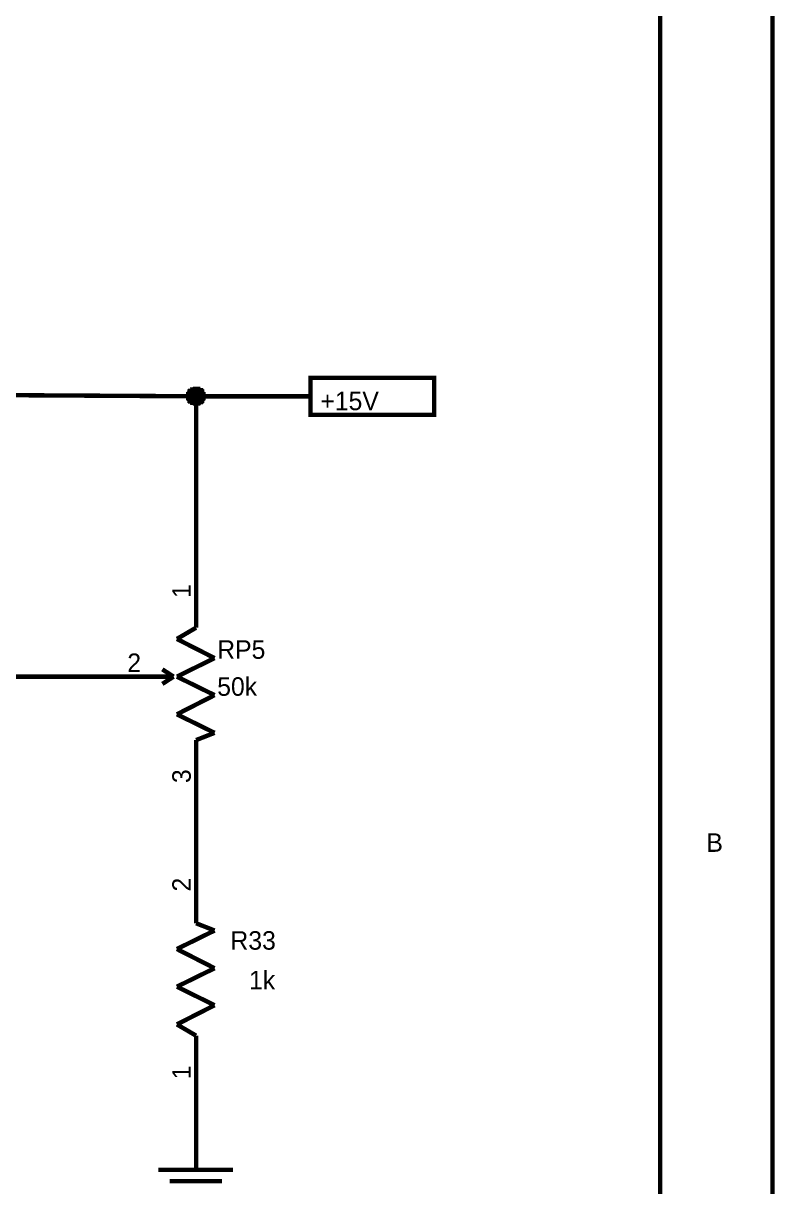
# Model space of a CAD drawing. Header units: millimetres. Extents: x 0 to 800, y 0 to 567.
# Drawn here: x 749.3 to 800.2, y 330.3 to 409.1 of the extents above; entities that cross this region are included whole.
import ezdxf

# ---------------------------------------------------------------- set-up
doc = ezdxf.new("R2010")
doc.units = ezdxf.units.MM
doc.layers.add('Sheet', color=255, linetype='Continuous')

msp = doc.modelspace()

# ---------------------------------------------------------------- linework, layer by layer
at = {"layer": 'Sheet'}
for points, const_width in [([(0, 566.375), (800.1, 566.375), (800.1, 0), (0, 0), (0, 566.375)], 0.3), ([(0, 566.375), (0, 0), (800.1, 0), (800.1, 566.375), (0, 566.375), (0, 566.375)], 0.0991), ([(7.661, 558.76), (792.484, 558.76), (792.484, 7.616), (7.661, 7.616), (7.661, 558.76)], 0.3), ([(7.661, 558.76), (7.661, 7.616), (792.484, 7.616), (792.484, 558.76), (7.661, 558.76), (7.661, 558.76)], 0.0991), ([(768.786, 382.616), (768.786, 385.124), (777.163, 385.124), (777.163, 382.616), (768.786, 382.616)], 0.3), ([(768.786, 385.124), (768.786, 382.616), (777.163, 382.616), (777.163, 385.124), (768.786, 385.124), (768.786, 385.124)], 0.0991)]:
    msp.add_lwpolyline(points, close=True, dxfattribs=dict(at, const_width=const_width))
for points, const_width in [([(746.028, 383.96), (761.036, 383.87), (761.036, 373.253)], 0.3), ([(760.498, 383.87), (760.498, 383.915), (760.498, 383.915), (760.498, 383.96), (760.498, 383.96), (760.498, 384.004), (760.543, 384.004), (760.543, 384.049), (760.543, 384.049), (760.543, 384.094), (760.543, 384.094), (760.588, 384.139), (760.588, 384.139), (760.588, 384.184), (760.633, 384.184), (760.633, 384.184), (760.633, 384.228), (760.677, 384.228), (760.677, 384.228), (760.722, 384.273), (760.722, 384.273), (760.767, 384.273), (760.767, 384.318), (760.812, 384.318), (760.812, 384.318), (760.857, 384.318), (760.857, 384.318), (760.901, 384.363), (760.901, 384.363), (760.946, 384.363), (760.991, 384.363), (760.991, 384.363), (761.036, 384.363)], 0.3), ([(760.498, 383.87), (760.498, 383.915), (760.498, 383.915), (760.498, 383.96), (760.498, 383.96), (760.498, 384.004), (760.543, 384.004), (760.543, 384.049), (760.543, 384.049), (760.543, 384.094), (760.543, 384.094), (760.588, 384.139), (760.588, 384.139), (760.588, 384.184), (760.633, 384.184), (760.633, 384.184), (760.633, 384.228), (760.677, 384.228), (760.677, 384.228), (760.722, 384.273), (760.722, 384.273), (760.767, 384.273), (760.767, 384.318), (760.812, 384.318), (760.812, 384.318), (760.857, 384.318), (760.857, 384.318), (760.901, 384.363), (760.901, 384.363), (760.946, 384.363), (760.991, 384.363), (760.991, 384.363), (761.036, 384.363)], 0.3), ([(760.498, 383.87), (760.498, 383.915), (760.498, 383.915), (760.498, 383.96), (760.498, 383.96), (760.498, 384.004), (760.543, 384.004), (760.543, 384.049), (760.543, 384.049), (760.543, 384.094), (760.543, 384.094), (760.588, 384.139), (760.588, 384.139), (760.588, 384.184), (760.633, 384.184), (760.633, 384.184), (760.633, 384.228), (760.677, 384.228), (760.677, 384.228), (760.722, 384.273), (760.722, 384.273), (760.767, 384.273), (760.767, 384.318), (760.812, 384.318), (760.812, 384.318), (760.857, 384.318), (760.857, 384.318), (760.901, 384.363), (760.901, 384.363), (760.946, 384.363), (760.991, 384.363), (760.991, 384.363), (761.036, 384.363)], 0.3), ([(760.498, 383.87), (760.498, 383.915), (760.498, 383.915), (760.498, 383.96), (760.498, 383.96), (760.498, 384.004), (760.543, 384.004), (760.543, 384.049), (760.543, 384.049), (760.543, 384.094), (760.543, 384.094), (760.588, 384.139), (760.588, 384.139), (760.588, 384.184), (760.633, 384.184), (760.633, 384.184), (760.633, 384.228), (760.677, 384.228), (760.677, 384.228), (760.722, 384.273), (760.722, 384.273), (760.767, 384.273), (760.767, 384.318), (760.812, 384.318), (760.812, 384.318), (760.857, 384.318), (760.857, 384.318), (760.901, 384.363), (760.901, 384.363), (760.946, 384.363), (760.991, 384.363), (760.991, 384.363), (761.036, 384.363)], 0.3), ([(761.036, 383.377), (760.991, 383.377), (760.991, 383.377), (760.946, 383.377), (760.901, 383.377), (760.901, 383.377), (760.857, 383.422), (760.857, 383.422), (760.812, 383.422), (760.812, 383.422), (760.767, 383.422), (760.767, 383.467), (760.722, 383.467), (760.722, 383.467), (760.677, 383.512), (760.677, 383.512), (760.633, 383.512), (760.633, 383.556), (760.633, 383.556), (760.588, 383.556), (760.588, 383.601), (760.588, 383.601), (760.543, 383.646), (760.543, 383.646), (760.543, 383.691), (760.543, 383.691), (760.543, 383.736), (760.498, 383.736), (760.498, 383.78), (760.498, 383.78), (760.498, 383.825), (760.498, 383.825), (760.498, 383.87)], 0.3), ([(760.498, 383.87), (760.498, 383.87)], 0.3), ([(761.036, 383.377), (760.991, 383.377), (760.991, 383.377), (760.946, 383.377), (760.901, 383.377), (760.901, 383.377), (760.857, 383.422), (760.857, 383.422), (760.812, 383.422), (760.812, 383.422), (760.767, 383.422), (760.767, 383.467), (760.722, 383.467), (760.722, 383.467), (760.677, 383.512), (760.677, 383.512), (760.633, 383.512), (760.633, 383.556), (760.633, 383.556), (760.588, 383.556), (760.588, 383.601), (760.588, 383.601), (760.543, 383.646), (760.543, 383.646), (760.543, 383.691), (760.543, 383.691), (760.543, 383.736), (760.498, 383.736), (760.498, 383.78), (760.498, 383.78), (760.498, 383.825), (760.498, 383.825), (760.498, 383.87)], 0.3), ([(760.498, 383.87), (760.498, 383.87)], 0.3), ([(761.036, 383.377), (760.991, 383.377), (760.991, 383.377), (760.946, 383.377), (760.901, 383.377), (760.901, 383.377), (760.857, 383.422), (760.857, 383.422), (760.812, 383.422), (760.812, 383.422), (760.767, 383.422), (760.767, 383.467), (760.722, 383.467), (760.722, 383.467), (760.677, 383.512), (760.677, 383.512), (760.633, 383.512), (760.633, 383.556), (760.633, 383.556), (760.588, 383.556), (760.588, 383.601), (760.588, 383.601), (760.543, 383.646), (760.543, 383.646), (760.543, 383.691), (760.543, 383.691), (760.543, 383.736), (760.498, 383.736), (760.498, 383.78), (760.498, 383.78), (760.498, 383.825), (760.498, 383.825), (760.498, 383.87)], 0.3), ([(760.498, 383.87), (760.498, 383.87)], 0.3), ([(761.036, 383.377), (760.991, 383.377), (760.991, 383.377), (760.946, 383.377), (760.901, 383.377), (760.901, 383.377), (760.857, 383.422), (760.857, 383.422), (760.812, 383.422), (760.812, 383.422), (760.767, 383.422), (760.767, 383.467), (760.722, 383.467), (760.722, 383.467), (760.677, 383.512), (760.677, 383.512), (760.633, 383.512), (760.633, 383.556), (760.633, 383.556), (760.588, 383.556), (760.588, 383.601), (760.588, 383.601), (760.543, 383.646), (760.543, 383.646), (760.543, 383.691), (760.543, 383.691), (760.543, 383.736), (760.498, 383.736), (760.498, 383.78), (760.498, 383.78), (760.498, 383.825), (760.498, 383.825), (760.498, 383.87)], 0.3), ([(760.498, 383.87), (760.498, 383.87)], 0.3), ([(760.498, 383.87), (760.498, 383.915), (760.498, 383.915), (760.498, 383.96), (760.498, 383.96), (760.498, 384.004), (760.543, 384.004), (760.543, 384.049), (760.543, 384.049), (760.543, 384.094), (760.543, 384.094), (760.588, 384.139), (760.588, 384.139), (760.588, 384.184), (760.633, 384.184), (760.633, 384.184), (760.633, 384.228), (760.677, 384.228), (760.677, 384.228), (760.722, 384.273), (760.722, 384.273), (760.767, 384.273), (760.767, 384.318), (760.812, 384.318), (760.812, 384.318), (760.857, 384.318), (760.857, 384.318), (760.901, 384.363), (760.901, 384.363), (760.946, 384.363), (760.991, 384.363), (760.991, 384.363), (761.036, 384.363)], 0.0991), ([(760.498, 383.87), (760.498, 383.915), (760.498, 383.915), (760.498, 383.96), (760.498, 383.96), (760.498, 384.004), (760.543, 384.004), (760.543, 384.049), (760.543, 384.049), (760.543, 384.094), (760.543, 384.094), (760.588, 384.139), (760.588, 384.139), (760.588, 384.184), (760.633, 384.184), (760.633, 384.184), (760.633, 384.228), (760.677, 384.228), (760.677, 384.228), (760.722, 384.273), (760.722, 384.273), (760.767, 384.273), (760.767, 384.318), (760.812, 384.318), (760.812, 384.318), (760.857, 384.318), (760.857, 384.318), (760.901, 384.363), (760.901, 384.363), (760.946, 384.363), (760.991, 384.363), (760.991, 384.363), (761.036, 384.363)], 0.0991), ([(760.498, 383.87), (760.498, 383.915), (760.498, 383.915), (760.498, 383.96), (760.498, 383.96), (760.498, 384.004), (760.543, 384.004), (760.543, 384.049), (760.543, 384.049), (760.543, 384.094), (760.543, 384.094), (760.588, 384.139), (760.588, 384.139), (760.588, 384.184), (760.633, 384.184), (760.633, 384.184), (760.633, 384.228), (760.677, 384.228), (760.677, 384.228), (760.722, 384.273), (760.722, 384.273), (760.767, 384.273), (760.767, 384.318), (760.812, 384.318), (760.812, 384.318), (760.857, 384.318), (760.857, 384.318), (760.901, 384.363), (760.901, 384.363), (760.946, 384.363), (760.991, 384.363), (760.991, 384.363), (761.036, 384.363)], 0.0991), ([(760.498, 383.87), (760.498, 383.915), (760.498, 383.915), (760.498, 383.96), (760.498, 383.96), (760.498, 384.004), (760.543, 384.004), (760.543, 384.049), (760.543, 384.049), (760.543, 384.094), (760.543, 384.094), (760.588, 384.139), (760.588, 384.139), (760.588, 384.184), (760.633, 384.184), (760.633, 384.184), (760.633, 384.228), (760.677, 384.228), (760.677, 384.228), (760.722, 384.273), (760.722, 384.273), (760.767, 384.273), (760.767, 384.318), (760.812, 384.318), (760.812, 384.318), (760.857, 384.318), (760.857, 384.318), (760.901, 384.363), (760.901, 384.363), (760.946, 384.363), (760.991, 384.363), (760.991, 384.363), (761.036, 384.363)], 0.0991), ([(761.036, 383.377), (760.991, 383.377), (760.991, 383.377), (760.946, 383.377), (760.901, 383.377), (760.901, 383.377), (760.857, 383.422), (760.857, 383.422), (760.812, 383.422), (760.812, 383.422), (760.767, 383.422), (760.767, 383.467), (760.722, 383.467), (760.722, 383.467), (760.677, 383.512), (760.677, 383.512), (760.633, 383.512), (760.633, 383.556), (760.633, 383.556), (760.588, 383.556), (760.588, 383.601), (760.588, 383.601), (760.543, 383.646), (760.543, 383.646), (760.543, 383.691), (760.543, 383.691), (760.543, 383.736), (760.498, 383.736), (760.498, 383.78), (760.498, 383.78), (760.498, 383.825), (760.498, 383.825), (760.498, 383.87)], 0.0991), ([(760.498, 383.87), (760.498, 383.87)], 0.0991), ([(761.036, 383.377), (760.991, 383.377), (760.991, 383.377), (760.946, 383.377), (760.901, 383.377), (760.901, 383.377), (760.857, 383.422), (760.857, 383.422), (760.812, 383.422), (760.812, 383.422), (760.767, 383.422), (760.767, 383.467), (760.722, 383.467), (760.722, 383.467), (760.677, 383.512), (760.677, 383.512), (760.633, 383.512), (760.633, 383.556), (760.633, 383.556), (760.588, 383.556), (760.588, 383.601), (760.588, 383.601), (760.543, 383.646), (760.543, 383.646), (760.543, 383.691), (760.543, 383.691), (760.543, 383.736), (760.498, 383.736), (760.498, 383.78), (760.498, 383.78), (760.498, 383.825), (760.498, 383.825), (760.498, 383.87)], 0.0991), ([(760.498, 383.87), (760.498, 383.87)], 0.0991), ([(761.036, 383.377), (760.991, 383.377), (760.991, 383.377), (760.946, 383.377), (760.901, 383.377), (760.901, 383.377), (760.857, 383.422), (760.857, 383.422), (760.812, 383.422), (760.812, 383.422), (760.767, 383.422), (760.767, 383.467), (760.722, 383.467), (760.722, 383.467), (760.677, 383.512), (760.677, 383.512), (760.633, 383.512), (760.633, 383.556), (760.633, 383.556), (760.588, 383.556), (760.588, 383.601), (760.588, 383.601), (760.543, 383.646), (760.543, 383.646), (760.543, 383.691), (760.543, 383.691), (760.543, 383.736), (760.498, 383.736), (760.498, 383.78), (760.498, 383.78), (760.498, 383.825), (760.498, 383.825), (760.498, 383.87)], 0.0991), ([(760.498, 383.87), (760.498, 383.87)], 0.0991), ([(761.036, 383.377), (760.991, 383.377), (760.991, 383.377), (760.946, 383.377), (760.901, 383.377), (760.901, 383.377), (760.857, 383.422), (760.857, 383.422), (760.812, 383.422), (760.812, 383.422), (760.767, 383.422), (760.767, 383.467), (760.722, 383.467), (760.722, 383.467), (760.677, 383.512), (760.677, 383.512), (760.633, 383.512), (760.633, 383.556), (760.633, 383.556), (760.588, 383.556), (760.588, 383.601), (760.588, 383.601), (760.543, 383.646), (760.543, 383.646), (760.543, 383.691), (760.543, 383.691), (760.543, 383.736), (760.498, 383.736), (760.498, 383.78), (760.498, 383.78), (760.498, 383.825), (760.498, 383.825), (760.498, 383.87)], 0.0991), ([(760.498, 383.87), (760.498, 383.87)], 0.0991), ([(761.036, 384.363), (761.036, 384.363)], 0.3), ([(761.036, 384.363), (761.081, 384.363), (761.081, 384.363), (761.125, 384.363), (761.125, 384.363), (761.17, 384.363), (761.17, 384.318), (761.215, 384.318), (761.215, 384.318), (761.26, 384.318), (761.26, 384.318), (761.305, 384.273), (761.305, 384.273), (761.349, 384.273), (761.349, 384.228), (761.349, 384.228), (761.394, 384.228), (761.394, 384.184), (761.394, 384.184), (761.439, 384.184), (761.439, 384.139), (761.439, 384.139), (761.484, 384.094), (761.484, 384.094), (761.484, 384.049), (761.484, 384.049), (761.484, 384.004), (761.529, 384.004), (761.529, 383.96), (761.529, 383.96), (761.529, 383.915), (761.529, 383.915), (761.529, 383.87)], 0.3), ([(761.036, 384.363), (761.036, 384.363)], 0.3), ([(761.036, 384.363), (761.081, 384.363), (761.081, 384.363), (761.125, 384.363), (761.125, 384.363), (761.17, 384.363), (761.17, 384.318), (761.215, 384.318), (761.215, 384.318), (761.26, 384.318), (761.26, 384.318), (761.305, 384.273), (761.305, 384.273), (761.349, 384.273), (761.349, 384.228), (761.349, 384.228), (761.394, 384.228), (761.394, 384.184), (761.394, 384.184), (761.439, 384.184), (761.439, 384.139), (761.439, 384.139), (761.484, 384.094), (761.484, 384.094), (761.484, 384.049), (761.484, 384.049), (761.484, 384.004), (761.529, 384.004), (761.529, 383.96), (761.529, 383.96), (761.529, 383.915), (761.529, 383.915), (761.529, 383.87)], 0.3), ([(761.036, 384.363), (761.036, 384.363)], 0.3), ([(761.036, 384.363), (761.081, 384.363), (761.081, 384.363), (761.125, 384.363), (761.125, 384.363), (761.17, 384.363), (761.17, 384.318), (761.215, 384.318), (761.215, 384.318), (761.26, 384.318), (761.26, 384.318), (761.305, 384.273), (761.305, 384.273), (761.349, 384.273), (761.349, 384.228), (761.349, 384.228), (761.394, 384.228), (761.394, 384.184), (761.394, 384.184), (761.439, 384.184), (761.439, 384.139), (761.439, 384.139), (761.484, 384.094), (761.484, 384.094), (761.484, 384.049), (761.484, 384.049), (761.484, 384.004), (761.529, 384.004), (761.529, 383.96), (761.529, 383.96), (761.529, 383.915), (761.529, 383.915), (761.529, 383.87)], 0.3), ([(761.036, 384.363), (761.036, 384.363)], 0.3), ([(761.036, 384.363), (761.081, 384.363), (761.081, 384.363), (761.125, 384.363), (761.125, 384.363), (761.17, 384.363), (761.17, 384.318), (761.215, 384.318), (761.215, 384.318), (761.26, 384.318), (761.26, 384.318), (761.305, 384.273), (761.305, 384.273), (761.349, 384.273), (761.349, 384.228), (761.349, 384.228), (761.394, 384.228), (761.394, 384.184), (761.394, 384.184), (761.439, 384.184), (761.439, 384.139), (761.439, 384.139), (761.484, 384.094), (761.484, 384.094), (761.484, 384.049), (761.484, 384.049), (761.484, 384.004), (761.529, 384.004), (761.529, 383.96), (761.529, 383.96), (761.529, 383.915), (761.529, 383.915), (761.529, 383.87)], 0.3), ([(761.529, 383.87), (761.529, 383.825), (761.529, 383.825), (761.529, 383.78), (761.529, 383.78), (761.529, 383.736), (761.484, 383.736), (761.484, 383.691), (761.484, 383.691), (761.484, 383.646), (761.484, 383.646), (761.439, 383.601), (761.439, 383.601), (761.439, 383.556), (761.394, 383.556), (761.394, 383.556), (761.394, 383.512), (761.349, 383.512), (761.349, 383.512), (761.349, 383.467), (761.305, 383.467), (761.305, 383.467), (761.26, 383.422), (761.26, 383.422), (761.215, 383.422), (761.215, 383.422), (761.17, 383.422), (761.17, 383.377), (761.125, 383.377), (761.125, 383.377), (761.081, 383.377), (761.081, 383.377), (761.036, 383.377)], 0.3), ([(761.036, 383.87), (768.786, 383.87)], 0.3), ([(761.529, 383.87), (761.529, 383.825), (761.529, 383.825), (761.529, 383.78), (761.529, 383.78), (761.529, 383.736), (761.484, 383.736), (761.484, 383.691), (761.484, 383.691), (761.484, 383.646), (761.484, 383.646), (761.439, 383.601), (761.439, 383.601), (761.439, 383.556), (761.394, 383.556), (761.394, 383.556), (761.394, 383.512), (761.349, 383.512), (761.349, 383.512), (761.349, 383.467), (761.305, 383.467), (761.305, 383.467), (761.26, 383.422), (761.26, 383.422), (761.215, 383.422), (761.215, 383.422), (761.17, 383.422), (761.17, 383.377), (761.125, 383.377), (761.125, 383.377), (761.081, 383.377), (761.081, 383.377), (761.036, 383.377)], 0.3), ([(761.529, 383.87), (761.529, 383.825), (761.529, 383.825), (761.529, 383.78), (761.529, 383.78), (761.529, 383.736), (761.484, 383.736), (761.484, 383.691), (761.484, 383.691), (761.484, 383.646), (761.484, 383.646), (761.439, 383.601), (761.439, 383.601), (761.439, 383.556), (761.394, 383.556), (761.394, 383.556), (761.394, 383.512), (761.349, 383.512), (761.349, 383.512), (761.349, 383.467), (761.305, 383.467), (761.305, 383.467), (761.26, 383.422), (761.26, 383.422), (761.215, 383.422), (761.215, 383.422), (761.17, 383.422), (761.17, 383.377), (761.125, 383.377), (761.125, 383.377), (761.081, 383.377), (761.081, 383.377), (761.036, 383.377)], 0.3), ([(761.529, 383.87), (761.529, 383.825), (761.529, 383.825), (761.529, 383.78), (761.529, 383.78), (761.529, 383.736), (761.484, 383.736), (761.484, 383.691), (761.484, 383.691), (761.484, 383.646), (761.484, 383.646), (761.439, 383.601), (761.439, 383.601), (761.439, 383.556), (761.394, 383.556), (761.394, 383.556), (761.394, 383.512), (761.349, 383.512), (761.349, 383.512), (761.349, 383.467), (761.305, 383.467), (761.305, 383.467), (761.26, 383.422), (761.26, 383.422), (761.215, 383.422), (761.215, 383.422), (761.17, 383.422), (761.17, 383.377), (761.125, 383.377), (761.125, 383.377), (761.081, 383.377), (761.081, 383.377), (761.036, 383.377)], 0.3), ([(761.036, 384.363), (761.036, 384.363)], 0.0991), ([(761.036, 384.363), (761.081, 384.363), (761.081, 384.363), (761.125, 384.363), (761.125, 384.363), (761.17, 384.363), (761.17, 384.318), (761.215, 384.318), (761.215, 384.318), (761.26, 384.318), (761.26, 384.318), (761.305, 384.273), (761.305, 384.273), (761.349, 384.273), (761.349, 384.228), (761.349, 384.228), (761.394, 384.228), (761.394, 384.184), (761.394, 384.184), (761.439, 384.184), (761.439, 384.139), (761.439, 384.139), (761.484, 384.094), (761.484, 384.094), (761.484, 384.049), (761.484, 384.049), (761.484, 384.004), (761.529, 384.004), (761.529, 383.96), (761.529, 383.96), (761.529, 383.915), (761.529, 383.915), (761.529, 383.87)], 0.0991), ([(761.036, 384.363), (761.036, 384.363)], 0.0991), ([(761.036, 384.363), (761.081, 384.363), (761.081, 384.363), (761.125, 384.363), (761.125, 384.363), (761.17, 384.363), (761.17, 384.318), (761.215, 384.318), (761.215, 384.318), (761.26, 384.318), (761.26, 384.318), (761.305, 384.273), (761.305, 384.273), (761.349, 384.273), (761.349, 384.228), (761.349, 384.228), (761.394, 384.228), (761.394, 384.184), (761.394, 384.184), (761.439, 384.184), (761.439, 384.139), (761.439, 384.139), (761.484, 384.094), (761.484, 384.094), (761.484, 384.049), (761.484, 384.049), (761.484, 384.004), (761.529, 384.004), (761.529, 383.96), (761.529, 383.96), (761.529, 383.915), (761.529, 383.915), (761.529, 383.87)], 0.0991), ([(761.036, 384.363), (761.036, 384.363)], 0.0991), ([(761.036, 384.363), (761.081, 384.363), (761.081, 384.363), (761.125, 384.363), (761.125, 384.363), (761.17, 384.363), (761.17, 384.318), (761.215, 384.318), (761.215, 384.318), (761.26, 384.318), (761.26, 384.318), (761.305, 384.273), (761.305, 384.273), (761.349, 384.273), (761.349, 384.228), (761.349, 384.228), (761.394, 384.228), (761.394, 384.184), (761.394, 384.184), (761.439, 384.184), (761.439, 384.139), (761.439, 384.139), (761.484, 384.094), (761.484, 384.094), (761.484, 384.049), (761.484, 384.049), (761.484, 384.004), (761.529, 384.004), (761.529, 383.96), (761.529, 383.96), (761.529, 383.915), (761.529, 383.915), (761.529, 383.87)], 0.0991), ([(761.036, 384.363), (761.036, 384.363)], 0.0991), ([(761.036, 384.363), (761.081, 384.363), (761.081, 384.363), (761.125, 384.363), (761.125, 384.363), (761.17, 384.363), (761.17, 384.318), (761.215, 384.318), (761.215, 384.318), (761.26, 384.318), (761.26, 384.318), (761.305, 384.273), (761.305, 384.273), (761.349, 384.273), (761.349, 384.228), (761.349, 384.228), (761.394, 384.228), (761.394, 384.184), (761.394, 384.184), (761.439, 384.184), (761.439, 384.139), (761.439, 384.139), (761.484, 384.094), (761.484, 384.094), (761.484, 384.049), (761.484, 384.049), (761.484, 384.004), (761.529, 384.004), (761.529, 383.96), (761.529, 383.96), (761.529, 383.915), (761.529, 383.915), (761.529, 383.87)], 0.0991), ([(761.529, 383.87), (761.529, 383.825), (761.529, 383.825), (761.529, 383.78), (761.529, 383.78), (761.529, 383.736), (761.484, 383.736), (761.484, 383.691), (761.484, 383.691), (761.484, 383.646), (761.484, 383.646), (761.439, 383.601), (761.439, 383.601), (761.439, 383.556), (761.394, 383.556), (761.394, 383.556), (761.394, 383.512), (761.349, 383.512), (761.349, 383.512), (761.349, 383.467), (761.305, 383.467), (761.305, 383.467), (761.26, 383.422), (761.26, 383.422), (761.215, 383.422), (761.215, 383.422), (761.17, 383.422), (761.17, 383.377), (761.125, 383.377), (761.125, 383.377), (761.081, 383.377), (761.081, 383.377), (761.036, 383.377)], 0.0991), ([(761.529, 383.87), (761.529, 383.825), (761.529, 383.825), (761.529, 383.78), (761.529, 383.78), (761.529, 383.736), (761.484, 383.736), (761.484, 383.691), (761.484, 383.691), (761.484, 383.646), (761.484, 383.646), (761.439, 383.601), (761.439, 383.601), (761.439, 383.556), (761.394, 383.556), (761.394, 383.556), (761.394, 383.512), (761.349, 383.512), (761.349, 383.512), (761.349, 383.467), (761.305, 383.467), (761.305, 383.467), (761.26, 383.422), (761.26, 383.422), (761.215, 383.422), (761.215, 383.422), (761.17, 383.422), (761.17, 383.377), (761.125, 383.377), (761.125, 383.377), (761.081, 383.377), (761.081, 383.377), (761.036, 383.377)], 0.0991), ([(761.529, 383.87), (761.529, 383.825), (761.529, 383.825), (761.529, 383.78), (761.529, 383.78), (761.529, 383.736), (761.484, 383.736), (761.484, 383.691), (761.484, 383.691), (761.484, 383.646), (761.484, 383.646), (761.439, 383.601), (761.439, 383.601), (761.439, 383.556), (761.394, 383.556), (761.394, 383.556), (761.394, 383.512), (761.349, 383.512), (761.349, 383.512), (761.349, 383.467), (761.305, 383.467), (761.305, 383.467), (761.26, 383.422), (761.26, 383.422), (761.215, 383.422), (761.215, 383.422), (761.17, 383.422), (761.17, 383.377), (761.125, 383.377), (761.125, 383.377), (761.081, 383.377), (761.081, 383.377), (761.036, 383.377)], 0.0991), ([(761.529, 383.87), (761.529, 383.825), (761.529, 383.825), (761.529, 383.78), (761.529, 383.78), (761.529, 383.736), (761.484, 383.736), (761.484, 383.691), (761.484, 383.691), (761.484, 383.646), (761.484, 383.646), (761.439, 383.601), (761.439, 383.601), (761.439, 383.556), (761.394, 383.556), (761.394, 383.556), (761.394, 383.512), (761.349, 383.512), (761.349, 383.512), (761.349, 383.467), (761.305, 383.467), (761.305, 383.467), (761.26, 383.422), (761.26, 383.422), (761.215, 383.422), (761.215, 383.422), (761.17, 383.422), (761.17, 383.377), (761.125, 383.377), (761.125, 383.377), (761.081, 383.377), (761.081, 383.377), (761.036, 383.377)], 0.0991), ([(761.529, 383.87), (761.529, 383.87), (761.529, 383.87), (761.529, 383.87), (761.529, 383.87), (761.529, 383.87), (761.529, 383.87), (761.529, 383.87), (761.529, 383.87), (761.529, 383.87), (761.529, 383.87), (761.529, 383.87), (761.529, 383.87), (761.529, 383.87), (761.529, 383.87), (761.529, 383.87), (761.529, 383.87), (761.529, 383.87), (761.529, 383.87), (761.529, 383.87), (761.529, 383.87), (761.529, 383.87), (761.529, 383.87), (761.529, 383.87), (761.529, 383.87), (761.529, 383.87), (761.529, 383.87), (761.529, 383.87), (761.529, 383.87), (761.529, 383.87), (761.529, 383.87), (761.529, 383.87), (761.529, 383.87)], 0.3), ([(761.529, 383.87), (761.529, 383.87)], 0.3), ([(761.529, 383.87), (761.529, 383.87), (761.529, 383.87), (761.529, 383.87), (761.529, 383.87), (761.529, 383.87), (761.529, 383.87), (761.529, 383.87), (761.529, 383.87), (761.529, 383.87), (761.529, 383.87), (761.529, 383.87), (761.529, 383.87), (761.529, 383.87), (761.529, 383.87), (761.529, 383.87), (761.529, 383.87), (761.529, 383.87), (761.529, 383.87), (761.529, 383.87), (761.529, 383.87), (761.529, 383.87), (761.529, 383.87), (761.529, 383.87), (761.529, 383.87), (761.529, 383.87), (761.529, 383.87), (761.529, 383.87), (761.529, 383.87), (761.529, 383.87), (761.529, 383.87), (761.529, 383.87), (761.529, 383.87)], 0.3), ([(761.529, 383.87), (761.529, 383.87)], 0.3), ([(761.529, 383.87), (761.529, 383.87), (761.529, 383.87), (761.529, 383.87), (761.529, 383.87), (761.529, 383.87), (761.529, 383.87), (761.529, 383.87), (761.529, 383.87), (761.529, 383.87), (761.529, 383.87), (761.529, 383.87), (761.529, 383.87), (761.529, 383.87), (761.529, 383.87), (761.529, 383.87), (761.529, 383.87), (761.529, 383.87), (761.529, 383.87), (761.529, 383.87), (761.529, 383.87), (761.529, 383.87), (761.529, 383.87), (761.529, 383.87), (761.529, 383.87), (761.529, 383.87), (761.529, 383.87), (761.529, 383.87), (761.529, 383.87), (761.529, 383.87), (761.529, 383.87), (761.529, 383.87), (761.529, 383.87)], 0.3), ([(761.529, 383.87), (761.529, 383.87)], 0.3), ([(761.529, 383.87), (761.529, 383.87), (761.529, 383.87), (761.529, 383.87), (761.529, 383.87), (761.529, 383.87), (761.529, 383.87), (761.529, 383.87), (761.529, 383.87), (761.529, 383.87), (761.529, 383.87), (761.529, 383.87), (761.529, 383.87), (761.529, 383.87), (761.529, 383.87), (761.529, 383.87), (761.529, 383.87), (761.529, 383.87), (761.529, 383.87), (761.529, 383.87), (761.529, 383.87), (761.529, 383.87), (761.529, 383.87), (761.529, 383.87), (761.529, 383.87), (761.529, 383.87), (761.529, 383.87), (761.529, 383.87), (761.529, 383.87), (761.529, 383.87), (761.529, 383.87), (761.529, 383.87), (761.529, 383.87)], 0.3), ([(761.529, 383.87), (761.529, 383.87)], 0.3), ([(761.529, 383.87), (761.529, 383.87), (761.529, 383.87), (761.529, 383.87), (761.529, 383.87), (761.529, 383.87), (761.529, 383.87), (761.529, 383.87), (761.529, 383.87), (761.529, 383.87), (761.529, 383.87), (761.529, 383.87), (761.529, 383.87), (761.529, 383.87), (761.529, 383.87), (761.529, 383.87), (761.529, 383.87), (761.529, 383.87), (761.529, 383.87), (761.529, 383.87), (761.529, 383.87), (761.529, 383.87), (761.529, 383.87), (761.529, 383.87), (761.529, 383.87), (761.529, 383.87), (761.529, 383.87), (761.529, 383.87), (761.529, 383.87), (761.529, 383.87), (761.529, 383.87), (761.529, 383.87), (761.529, 383.87)], 0.0991), ([(761.529, 383.87), (761.529, 383.87)], 0.0991), ([(761.529, 383.87), (761.529, 383.87), (761.529, 383.87), (761.529, 383.87), (761.529, 383.87), (761.529, 383.87), (761.529, 383.87), (761.529, 383.87), (761.529, 383.87), (761.529, 383.87), (761.529, 383.87), (761.529, 383.87), (761.529, 383.87), (761.529, 383.87), (761.529, 383.87), (761.529, 383.87), (761.529, 383.87), (761.529, 383.87), (761.529, 383.87), (761.529, 383.87), (761.529, 383.87), (761.529, 383.87), (761.529, 383.87), (761.529, 383.87), (761.529, 383.87), (761.529, 383.87), (761.529, 383.87), (761.529, 383.87), (761.529, 383.87), (761.529, 383.87), (761.529, 383.87), (761.529, 383.87), (761.529, 383.87)], 0.0991), ([(761.529, 383.87), (761.529, 383.87)], 0.0991), ([(761.529, 383.87), (761.529, 383.87), (761.529, 383.87), (761.529, 383.87), (761.529, 383.87), (761.529, 383.87), (761.529, 383.87), (761.529, 383.87), (761.529, 383.87), (761.529, 383.87), (761.529, 383.87), (761.529, 383.87), (761.529, 383.87), (761.529, 383.87), (761.529, 383.87), (761.529, 383.87), (761.529, 383.87), (761.529, 383.87), (761.529, 383.87), (761.529, 383.87), (761.529, 383.87), (761.529, 383.87), (761.529, 383.87), (761.529, 383.87), (761.529, 383.87), (761.529, 383.87), (761.529, 383.87), (761.529, 383.87), (761.529, 383.87), (761.529, 383.87), (761.529, 383.87), (761.529, 383.87), (761.529, 383.87)], 0.0991), ([(761.529, 383.87), (761.529, 383.87)], 0.0991), ([(761.529, 383.87), (761.529, 383.87), (761.529, 383.87), (761.529, 383.87), (761.529, 383.87), (761.529, 383.87), (761.529, 383.87), (761.529, 383.87), (761.529, 383.87), (761.529, 383.87), (761.529, 383.87), (761.529, 383.87), (761.529, 383.87), (761.529, 383.87), (761.529, 383.87), (761.529, 383.87), (761.529, 383.87), (761.529, 383.87), (761.529, 383.87), (761.529, 383.87), (761.529, 383.87), (761.529, 383.87), (761.529, 383.87), (761.529, 383.87), (761.529, 383.87), (761.529, 383.87), (761.529, 383.87), (761.529, 383.87), (761.529, 383.87), (761.529, 383.87), (761.529, 383.87), (761.529, 383.87), (761.529, 383.87)], 0.0991), ([(761.529, 383.87), (761.529, 383.87)], 0.0991), ([(705.665, 378.898), (718.029, 378.898), (718.029, 364.876), (744.998, 364.876), (754.406, 364.876)], 0.3), ([(761.036, 368.191), (761.036, 373.253)], 0.3), ([(761.036, 368.191), (759.737, 367.429)], 0.3), ([(759.737, 367.429), (762.29, 366.13)], 0.3), ([(762.29, 366.13), (759.737, 364.876)], 0.3), ([(759.513, 364.876), (754.406, 364.876)], 0.3), ([(759.513, 364.876), (758.751, 365.369)], 0.3), ([(759.513, 364.876), (758.751, 364.383)], 0.3), ([(759.737, 364.876), (762.29, 363.622)], 0.3), ([(762.29, 363.622), (759.737, 362.322)], 0.3), ([(759.737, 362.322), (762.29, 361.068)], 0.3), ([(762.29, 361.068), (761.036, 360.575)], 0.3), ([(761.036, 360.575), (761.036, 355.468)], 0.3), ([(761.036, 355.468), (761.036, 353.273)], 0.3), ([(761.036, 348.166), (761.036, 353.273)], 0.3), ([(761.036, 348.166), (761.036, 348.928)], 0.3), ([(759.737, 346.419), (762.29, 347.674)], 0.3), ([(762.29, 347.674), (761.036, 348.166)], 0.3), ([(762.29, 345.12), (759.737, 346.419)], 0.3), ([(759.737, 343.866), (762.29, 345.12)], 0.3), ([(762.29, 342.612), (759.737, 343.866)], 0.3), ([(759.737, 341.312), (762.29, 342.612)], 0.3), ([(761.036, 340.551), (759.737, 341.312)], 0.3), ([(761.036, 340.551), (761.036, 335.489)], 0.3), ([(761.036, 340.551), (761.036, 339.789)], 0.3), ([(761.036, 335.489), (761.036, 333.966)], 0.3), ([(761.036, 333.966), (761.036, 331.457)], 0.3), ([(758.482, 331.457), (763.544, 331.457)], 0.3), ([(759.244, 330.695), (762.783, 330.695)], 0.3)]:
    msp.add_lwpolyline(points, dxfattribs=dict(at, const_width=const_width))
at = {"layer": 'Sheet', "const_width": 0.508}
msp.add_lwpolyline([(760.744, 383.894, 1), (761.252, 383.894, 1)], format="xyb", close=True, dxfattribs=at)

# ---------------------------------------------------------------- texts
at = {"layer": 'Sheet'}
for s, height, p in [('+15V', 1.2543, (769.458, 382.929)), ('RP5', 1.2543, (762.469, 366.085)), ('2', 1.254, (756.377, 365.189)), ('50k', 1.2543, (762.469, 363.577)), ('B', 1.254, (795.62, 353.005)), ('R33', 1.2543, (763.365, 346.375)), ('1k', 1.2543, (764.62, 343.687))]:
    msp.add_text(s, height=height, dxfattribs=at).set_placement(p)
for s, p in [('1', (760.677, 370.207)), ('3', (760.677, 357.663)), ('2', (760.677, 350.317)), ('1', (760.677, 337.594))]:
    msp.add_text(s, height=1.254, rotation=90, dxfattribs=at).set_placement(p)

doc.saveas('drawing.dxf')
